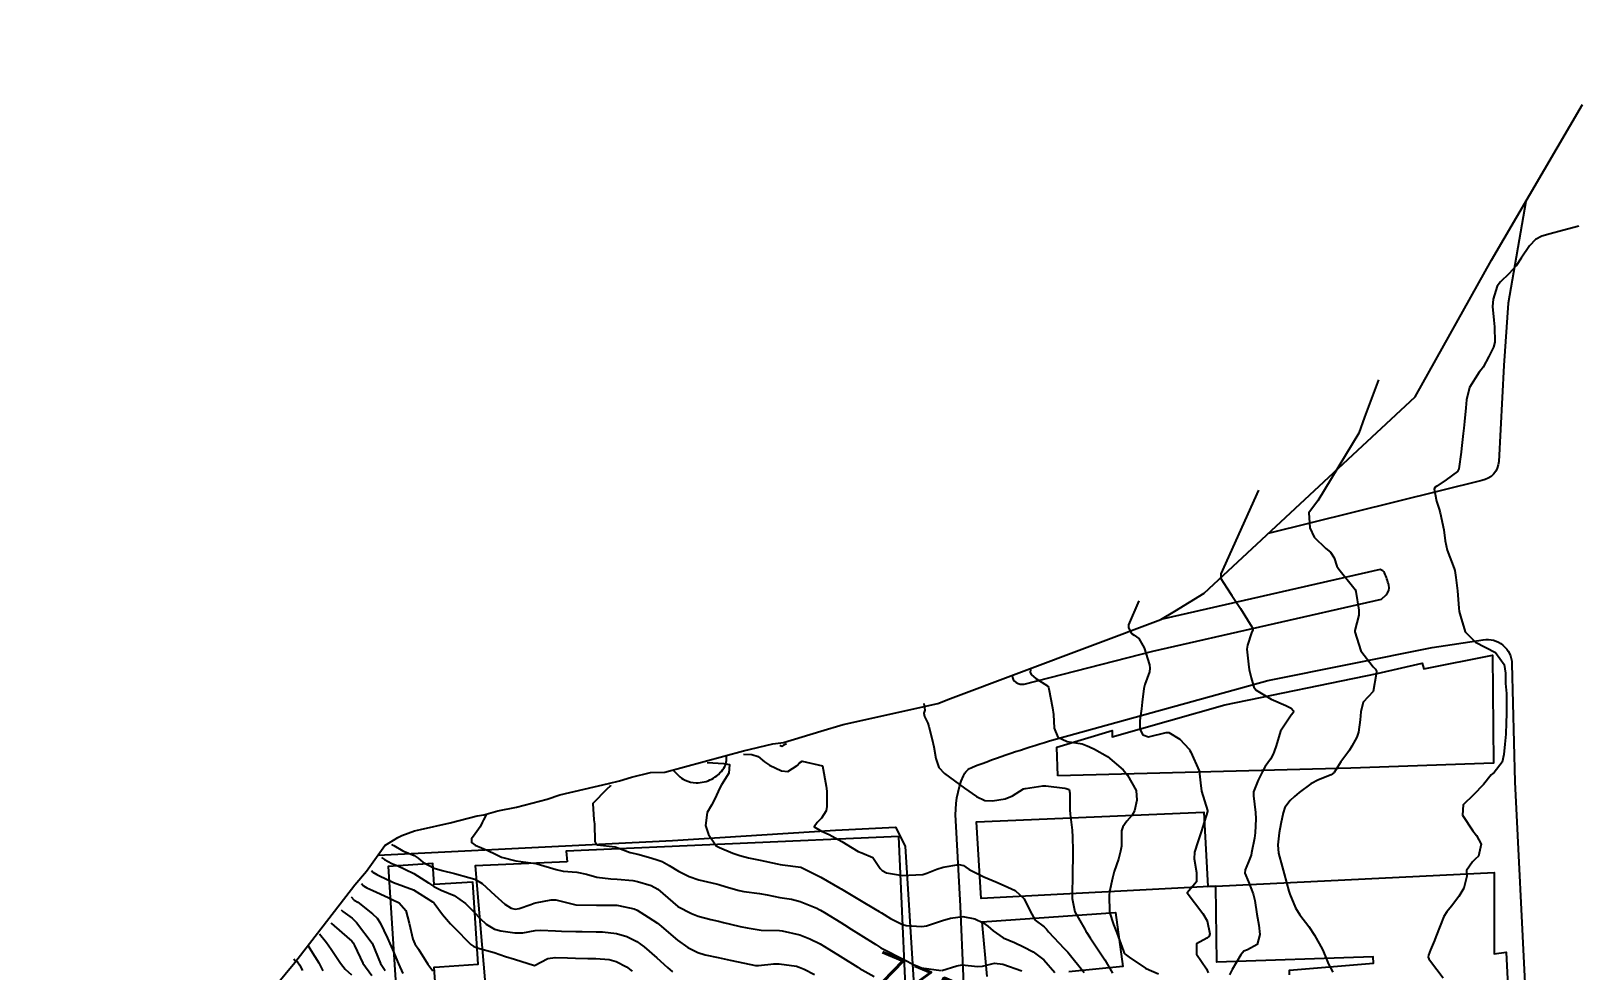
# Model space of a CAD drawing. Header units: metres. Extents: x 318500 to 325275, y 7408834 to 7428799.
# Drawn here: x 322709.2 to 322861.2, y 7418483.2 to 7418575.5 of the extents above; entities that cross this region are included whole.
import ezdxf
from ezdxf.enums import TextEntityAlignment as Align

# ---------------------------------------------------------------- set-up
doc = ezdxf.new("R2010")
doc.units = ezdxf.units.M
doc.header["$MEASUREMENT"] = 0
for name, color, linetype in [('Area', 45, 'Continuous'), ('Cotas', 45, 'Continuous'), ('Curvas de Nivel 1m', 11, 'Continuous'), ('Curvas de Nivel 5m', 15, 'Continuous'), ('Edificações', 30, 'Continuous'), ('Vias Primárias', 230, 'Continuous')]:
    doc.layers.add(name, color=color, linetype=linetype)
doc.styles.add('Style-STANDARD', font='STANDARD.shx')

msp = doc.modelspace()

# ---------------------------------------------------------------- linework, layer by layer
at = {"layer": 'Area'}
msp.add_lwpolyline([(322727.5, 7418474.8), (322735.12, 7418483.97), (322740.99, 7418491.61), (322742.15, 7418492.95), (322743.96, 7418495.49), (322745.22, 7418496.25), (322745.61, 7418496.45), (322746.87, 7418496.92), (322747.44, 7418497.05), (322750.38, 7418497.69), (322753.01, 7418498.39), (322753.69, 7418498.5), (322755.04, 7418498.88), (322756.88, 7418499.23), (322759.91, 7418500.02), (322761.14, 7418500.44), (322765.94, 7418501.55), (322767, 7418501.82), (322768.19, 7418502.2), (322770.06, 7418502.65), (322771.45, 7418502.69), (322779.18, 7418504.78), (322782.08, 7418505.47), (322783.11, 7418505.6), (322786.79, 7418506.71), (322789, 7418507.36), (322798.28, 7418509.41), (322799.52, 7418509.92), (322820.19, 7418517.68), (322821.56, 7418518.48), (322824.46, 7418520.27), (322845.2, 7418539.55), (322852.7, 7418552.99), (322861.62, 7418568.27)], dxfattribs=at)
at = {"layer": 'Curvas de Nivel 1m', "flags": 128}
for points, elevation in [([(322861.26, 7418556.33), (322859.66, 7418555.88), (322858.46, 7418555.56), (322857.64, 7418555.34), (322857.01, 7418555.01), (322856.43, 7418554.39), (322855.62, 7418553.16), (322855.1, 7418552.41), (322854.4, 7418551.62), (322853.59, 7418550.85), (322853.26, 7418550.43), (322852.84, 7418549.16), (322852.8, 7418548.44), (322852.91, 7418547.07), (322852.97, 7418546.44), (322853.01, 7418544.93), (322852.89, 7418544.44), (322852.43, 7418543.5), (322851.87, 7418542.45), (322851.69, 7418542.22), (322851.47, 7418541.96), (322850.54, 7418540.46), (322850.24, 7418539.27), (322850.18, 7418538.47), (322850.05, 7418537.12), (322849.98, 7418536.47), (322849.92, 7418535.94), (322849.76, 7418534.47), (322849.72, 7418534.12), (322849.48, 7418532.48), (322849.34, 7418532.21), (322848.24, 7418531.4), (322847.32, 7418530.78), (322847.16, 7418530.67), (322847.06, 7418530.51), (322847.3, 7418529.31), (322847.54, 7418528.51), (322847.65, 7418528.14), (322848, 7418526.5), (322848.15, 7418525.4), (322848.34, 7418524.49), (322849.01, 7418522.68), (322849.08, 7418522.48), (322849.2, 7418521.79), (322849.36, 7418520.48), (322849.47, 7418518.78), (322849.52, 7418518.47), (322849.63, 7418517.99), (322850.1, 7418516.47), (322851.12, 7418515.46), (322853.1, 7418514.43), (322853.92, 7418513.25), (322854.06, 7418512.42), (322854.08, 7418511.4), (322854.16, 7418510.41), (322854.18, 7418509.27), (322854.15, 7418508.41), (322854.14, 7418507.54), (322854.11, 7418506.41), (322854, 7418505.43), (322853.9, 7418504.42), (322853.73, 7418503.65), (322852.94, 7418502.65), (322852.81, 7418502.56), (322852.66, 7418502.43), (322851.91, 7418501.46), (322850.92, 7418500.45), (322849.91, 7418499.46), (322849.84, 7418498.47), (322850.87, 7418496.91), (322851.21, 7418496.45), (322851.69, 7418495.6), (322851.43, 7418494.44), (322851.13, 7418494.16), (322850.83, 7418493.88), (322850.25, 7418493.03), (322850.27, 7418492.46), (322849.97, 7418491.28), (322849.47, 7418490.47), (322848.77, 7418489.53), (322848.29, 7418488.96), (322848, 7418488.49), (322847.64, 7418487.59), (322847.22, 7418486.5), (322847.08, 7418486.14), (322846.71, 7418485.23), (322846.49, 7418484.71), (322846.46, 7418484.5), (322846.53, 7418484.33), (322846.7, 7418484.11), (322847.93, 7418482.49)], 726), ([(322841.58, 7418541.22), (322840.22, 7418537.55), (322839.65, 7418535.98), (322835.62, 7418529.32), (322834.91, 7418528.39), (322834.74, 7418528.14), (322834.85, 7418526.67), (322835.25, 7418525.75), (322836.41, 7418524.65), (322836.87, 7418524.29), (322837.22, 7418523.75), (322837.51, 7418522.93), (322837.68, 7418522.63), (322839.18, 7418520.8), (322839.3, 7418520.61), (322839.36, 7418520.43), (322839.67, 7418518.6), (322839.67, 7418518.09), (322839.27, 7418516.61), (322839.25, 7418516.48), (322839.84, 7418514.6), (322841.08, 7418513.03), (322841.3, 7418512.8), (322841.38, 7418512.59), (322841.35, 7418512.31), (322841.05, 7418510.59), (322840.07, 7418509.56), (322839.86, 7418508.6), (322839.8, 7418507.81), (322839.63, 7418506.6), (322839.47, 7418506.12), (322838.98, 7418505.24), (322838.74, 7418504.85), (322838.57, 7418504.62), (322837.9, 7418503.68), (322837.23, 7418502.64), (322836.94, 7418502.42), (322835.68, 7418501.91), (322834.93, 7418501.53), (322833.78, 7418500.68), (322833.32, 7418500.28), (322832.91, 7418499.9), (322832.39, 7418499.2), (322832.22, 7418498.7), (322831.98, 7418497.6), (322831.83, 7418496.71), (322831.69, 7418495.55), (322831.75, 7418494.71), (322832.12, 7418493.41), (322832.33, 7418492.7), (322832.78, 7418490.98), (322832.88, 7418490.69), (322833.43, 7418489.35), (322833.85, 7418488.67), (322834.74, 7418487.51), (322835.31, 7418486.65), (322836.08, 7418485.27), (322836.36, 7418484.64), (322836.69, 7418483.83), (322837.09, 7418483.04)], 727), ([(322829.81, 7418530.37), (322826.09, 7418522.15), (322826.1, 7418521.69), (322826.7, 7418520.78), (322827.17, 7418520.04), (322828.03, 7418518.76), (322829.13, 7418516.94), (322829.2, 7418516.82), (322829.23, 7418516.75), (322829.23, 7418516.65), (322829.12, 7418516.38), (322828.71, 7418515.15), (322828.66, 7418514.75), (322828.84, 7418512.99), (322828.88, 7418512.75), (322829.06, 7418511.94), (322829.34, 7418511.04), (322829.58, 7418510.74), (322831.04, 7418509.86), (322832.49, 7418509.24), (322833.02, 7418508.95), (322833.25, 7418508.69), (322833.21, 7418508.5), (322833.02, 7418508.29), (322831.96, 7418506.71), (322831.53, 7418505.27), (322831.34, 7418504.71), (322831.23, 7418504.45), (322830.96, 7418503.96), (322830.44, 7418503.24), (322830.18, 7418502.73), (322829.77, 7418501.9), (322829.32, 7418500.74), (322829.3, 7418500.34), (322829.51, 7418498.73), (322829.53, 7418498.09), (322829.46, 7418496.73), (322829.39, 7418496.2), (322829.11, 7418494.74), (322829.06, 7418494.51), (322828.83, 7418493.86), (322828.47, 7418493.09), (322828.46, 7418492.75), (322828.8, 7418491.9), (322829.27, 7418490.74), (322829.43, 7418490.08), (322829.63, 7418488.73), (322829.82, 7418487.65), (322829.94, 7418486.73), (322829.68, 7418485.76), (322828.71, 7418485.24), (322828.37, 7418485.08), (322828.07, 7418484.75), (322827.21, 7418483.29), (322826.95, 7418482.77)], 728), ([(322818.04, 7418519.52), (322817.03, 7418517.14), (322817.02, 7418516.85), (322817.31, 7418516.3), (322817.57, 7418516.13), (322818.04, 7418515.82), (322818.57, 7418514.89), (322819.08, 7418513.22), (322819.13, 7418512.88), (322819.07, 7418512.55), (322818.64, 7418511.29), (322818.54, 7418510.89), (322818.35, 7418509.56), (322818.3, 7418508.89), (322818.14, 7418507.76), (322818.12, 7418506.89), (322818.44, 7418506.34), (322818.98, 7418506.15), (322820.73, 7418506.59), (322820.99, 7418506.59), (322822.07, 7418505.92), (322822.97, 7418504.93), (322823.02, 7418504.87), (322823.05, 7418504.82), (322823.15, 7418504.64), (322823.96, 7418502.81), (322824.1, 7418501.63), (322824.18, 7418500.81), (322824.79, 7418498.9), (322824.8, 7418498.8), (322824.33, 7418497.35), (322824.15, 7418496.81), (322823.82, 7418495.84), (322823.51, 7418494.81), (322823.49, 7418494.15), (322823.72, 7418492.81), (322823.71, 7418491.9), (322822.78, 7418490.82), (322824.34, 7418488.8), (322824.75, 7418488.06), (322825.03, 7418486.8), (322824.95, 7418486.57), (322824.72, 7418486.36), (322823.7, 7418485.82), (322823.71, 7418484.81), (322824.69, 7418483.37), (322824.86, 7418482.97)], 729), ([(322796.9, 7418509.42), (322797, 7418508.77), (322796.99, 7418508.66), (322796.91, 7418508.47), (322796.99, 7418508.16), (322797.32, 7418507.49), (322797.4, 7418507.16), (322797.72, 7418505.9), (322797.91, 7418505.16), (322798.08, 7418504.03), (322798.37, 7418503.15), (322798.93, 7418502.56), (322800.91, 7418501.12), (322802.08, 7418500.28), (322802.9, 7418499.88), (322803.67, 7418499.85), (322804.9, 7418500.07), (322805.61, 7418500.34), (322806.7, 7418501.04), (322806.86, 7418501.09), (322806.91, 7418501.09), (322808.6, 7418501.33), (322808.91, 7418501.32), (322810.78, 7418501.11), (322810.91, 7418501.09), (322811.19, 7418500.98), (322811.27, 7418500.61), (322811.26, 7418498.98), (322811.3, 7418498.56), (322811.5, 7418496.97), (322811.53, 7418496.29), (322811.55, 7418494.97), (322811.55, 7418494.25), (322811.53, 7418492.97), (322811.51, 7418492.27), (322811.48, 7418490.97), (322811.49, 7418490.26), (322811.76, 7418488.97), (322812.73, 7418487.25), (322812.84, 7418487.07), (322812.91, 7418486.96), (322813.27, 7418486.41), (322814.25, 7418484.94), (322814.69, 7418484.24), (322815.46, 7418482.92)], 731), ([(322782.76, 7418505.31), (322782.8, 7418505.31), (322782.84, 7418505.3), (322782.88, 7418505.27), (322782.97, 7418505.24), (322783.05, 7418505.27), (322783.16, 7418505.36), (322783.43, 7418505.51)], 731), ([(322779.19, 7418504.46), (322780.01, 7418504.42), (322780.63, 7418504.23), (322781.26, 7418503.69), (322781.73, 7418503.37), (322782.93, 7418502.82), (322783.54, 7418502.74), (322784.46, 7418503.34), (322784.7, 7418503.58), (322784.95, 7418503.76), (322786.94, 7418503.3), (322787.33, 7418501.3), (322787.38, 7418500.82), (322787.39, 7418499.29), (322787.3, 7418498.88), (322786.87, 7418498.17), (322786.44, 7418497.74), (322786.14, 7418497.31), (322786.85, 7418496.87), (322787.6, 7418496.54), (322788.84, 7418495.88), (322789.87, 7418495.26), (322790.47, 7418494.9), (322790.83, 7418494.76), (322791.89, 7418494.31), (322792.62, 7418493.22), (322792.81, 7418493.03), (322793.24, 7418492.78), (322794.8, 7418492.53), (322795.43, 7418492.56), (322796.8, 7418492.63), (322797.22, 7418492.75), (322798.18, 7418493.15), (322798.81, 7418493.34), (322800.34, 7418493.6), (322800.81, 7418493.52), (322801.05, 7418493.35), (322801.38, 7418493.11), (322802.8, 7418492.41), (322803.98, 7418491.89), (322804.79, 7418491.56), (322805.9, 7418491.05), (322806.77, 7418490.25), (322807.36, 7418489.03), (322807.86, 7418488.15), (322808.73, 7418487.47), (322808.97, 7418487.24), (322809.16, 7418487), (322810.71, 7418485.37), (322811.06, 7418484.98), (322812.67, 7418483)], 732), ([(322775.62, 7418503.62), (322777.27, 7418503.54), (322777.81, 7418503.43), (322777.76, 7418502.59), (322777.03, 7418501.44), (322776.91, 7418501.22), (322776.35, 7418499.99), (322776.04, 7418499.45), (322775.62, 7418498.71), (322775.46, 7418497.45), (322775.75, 7418496.54), (322776.51, 7418495.44), (322776.83, 7418495.29), (322778.14, 7418494.73), (322778.82, 7418494.48), (322779.68, 7418494.26), (322780.82, 7418494.02), (322782.49, 7418493.68), (322782.81, 7418493.62), (322783.04, 7418493.59), (322784.81, 7418493.33), (322786.8, 7418492.37), (322788.67, 7418491.28), (322788.78, 7418491.21), (322788.94, 7418491.12), (322790.76, 7418490.05), (322792.14, 7418489.23), (322792.53, 7418489), (322792.75, 7418488.87), (322793.65, 7418488.31), (322794.74, 7418487.75), (322795.17, 7418487.63), (322796.73, 7418487.53), (322797.16, 7418487.59), (322798.74, 7418488.1), (322799.53, 7418488.34), (322800.74, 7418488.49), (322801.91, 7418488.27), (322802.74, 7418487.89), (322803.2, 7418487.54), (322803.71, 7418487.08), (322804.72, 7418486.41), (322805.83, 7418485.93), (322806.71, 7418485.52), (322807.64, 7418485.03), (322808.69, 7418484.24), (322809.8, 7418482.99)], 733), ([(322766.13, 7418501.39), (322766.09, 7418501.31), (322765.75, 7418501.01), (322764.38, 7418499.61), (322764.47, 7418498), (322764.55, 7418497.6), (322764.58, 7418495.86), (322764.7, 7418495.6), (322764.83, 7418495.53), (322766.58, 7418495.33), (322766.83, 7418495.26), (322768.07, 7418494.8), (322768.82, 7418494.61), (322770.08, 7418494.27), (322770.82, 7418494.02), (322771.19, 7418493.89), (322771.9, 7418493.5), (322772.8, 7418492.94), (322773.84, 7418492.43), (322774.79, 7418492.1), (322776.52, 7418491.71), (322776.78, 7418491.64), (322777.49, 7418491.43), (322778.77, 7418491.05), (322779.22, 7418490.96), (322780.77, 7418490.75), (322781.52, 7418490.62), (322782.77, 7418490.38), (322783.91, 7418490.19), (322784.76, 7418489.98), (322786.39, 7418489.31), (322786.64, 7418489.19), (322786.75, 7418489.13), (322787.16, 7418488.89), (322788.74, 7418487.91), (322789.13, 7418487.67), (322789.78, 7418487.26), (322790.72, 7418486.68), (322792.19, 7418485.75), (322792.7, 7418485.42), (322793.07, 7418485.22), (322794.69, 7418484.41), (322796.22, 7418483.63), (322796.67, 7418483.47), (322798.63, 7418483.19)], 734), ([(322744.62, 7418495.59), (322744.67, 7418495.55), (322744.83, 7418495.46), (322745.71, 7418494.96), (322746.82, 7418494.48), (322747.21, 7418494.23), (322747.69, 7418493.83), (322748.8, 7418493.24), (322749.58, 7418493.01), (322750.79, 7418492.72), (322752.21, 7418492.34), (322752.79, 7418492.17), (322753.52, 7418491.75), (322754.76, 7418490.58), (322755.73, 7418489.72), (322756.36, 7418489.32), (322756.75, 7418489.23), (322757.15, 7418489.3), (322758.3, 7418489.68), (322758.63, 7418489.8), (322758.75, 7418489.83), (322760.28, 7418490.14), (322760.76, 7418490.15), (322762.71, 7418489.66), (322762.75, 7418489.65), (322764.75, 7418489.6), (322766.72, 7418489.6), (322766.75, 7418489.6), (322766.9, 7418489.57), (322768.45, 7418489.25), (322768.75, 7418489.13), (322769.83, 7418488.44), (322770.73, 7418487.84), (322770.91, 7418487.7), (322771.12, 7418487.51), (322772.71, 7418486.17), (322773.72, 7418485.47), (322774.69, 7418484.97), (322775.42, 7418484.73), (322776.69, 7418484.46), (322777.88, 7418484.22), (322778.68, 7418484.06), (322780.37, 7418483.69), (322780.67, 7418483.67), (322782.18, 7418483.86), (322782.68, 7418483.86), (322784.4, 7418483.61), (322784.67, 7418483.53), (322785.14, 7418483.32), (322786.16, 7418482.8)], 736), ([(322743.63, 7418494.3), (322743.71, 7418494.22), (322743.92, 7418494.09), (322744.64, 7418493.7), (322744.81, 7418493.63), (322745.16, 7418493.5), (322746.79, 7418492.72), (322748.24, 7418491.82), (322748.77, 7418491.46), (322749.48, 7418491.09), (322750.76, 7418490.55), (322751.87, 7418489.77), (322752.74, 7418488.91), (322753.3, 7418488.31), (322753.92, 7418487.74), (322754.72, 7418487.27), (322755.36, 7418487.08), (322756.72, 7418486.88), (322757.52, 7418486.9), (322758.72, 7418487.12), (322759.24, 7418487.16), (322760.72, 7418487.08), (322761.3, 7418487.06), (322762.72, 7418487.02), (322763.33, 7418487.01), (322764.72, 7418486.99), (322765.33, 7418486.98), (322766.72, 7418486.84), (322767.74, 7418486.53), (322768.71, 7418486.06), (322769.44, 7418485.53), (322770.68, 7418484.43), (322771.73, 7418483.5), (322772.23, 7418483.06)], 737), ([(322741.64, 7418491.73), (322741.85, 7418491.52), (322742.18, 7418491.31), (322742.77, 7418491.04), (322744.27, 7418490.35), (322744.75, 7418490.15), (322745.35, 7418489.85), (322746, 7418489.1), (322746.35, 7418487.84), (322746.71, 7418486.28), (322746.88, 7418485.83), (322747.24, 7418485.28), (322748.18, 7418483.81), (322748.66, 7418483.17)], 739), ([(322742.63, 7418493.01), (322742.78, 7418492.87), (322743.16, 7418492.63), (322743.41, 7418492.5), (322744.74, 7418491.86), (322744.78, 7418491.84), (322744.81, 7418491.83), (322746.77, 7418491.11), (322748.62, 7418489.95), (322748.75, 7418489.85), (322748.79, 7418489.81), (322749.63, 7418488.68), (322750.39, 7418487.79), (322750.72, 7418487.44), (322752.39, 7418485.76), (322752.7, 7418485.55), (322753.02, 7418485.43), (322754.69, 7418484.95), (322755.82, 7418484.57), (322756.68, 7418484.3), (322758.67, 7418483.68), (322759.97, 7418484.37), (322760.68, 7418484.46), (322761.89, 7418484.43), (322762.68, 7418484.41), (322763.9, 7418484.39), (322764.68, 7418484.36), (322766, 7418484.26), (322766.68, 7418484.09), (322767.68, 7418483.55), (322768.25, 7418483.13)], 738), ([(322739.65, 7418489.15), (322739.81, 7418489), (322740.73, 7418488.32), (322741.17, 7418487.91), (322742.7, 7418485.89), (322743.51, 7418483.88), (322743.97, 7418483.18)], 741), ([(322738.65, 7418487.87), (322738.72, 7418487.8), (322739.73, 7418486.94), (322740.7, 7418486.09), (322740.84, 7418485.91), (322740.97, 7418485.64), (322741.8, 7418483.9), (322742.66, 7418482.72)], 742), ([(322736.36, 7418485.64), (322736.4, 7418485.6), (322736.41, 7418485.6), (322736.44, 7418485.59), (322736.47, 7418485.53), (322736.69, 7418485.19), (322737.46, 7418483.96), (322737.86, 7418483.15)], 744), ([(322737.54, 7418486.79), (322738.2, 7418485.95), (322738.69, 7418485.29), (322739.59, 7418483.93), (322740.05, 7418483.31), (322740.66, 7418482.77)], 743), ([(322798.67, 7418483.19), (322800.14, 7418483.66), (322800.68, 7418483.74), (322802.19, 7418483.58), (322802.68, 7418483.63), (322803.84, 7418483.92), (322804.68, 7418483.81), (322806.54, 7418483.17)], 734)]:
    msp.add_lwpolyline(points, dxfattribs=dict(at, elevation=elevation))
at = {"layer": 'Curvas de Nivel 5m', "flags": 128}
for points, elevation in [([(322807.39, 7418512.76), (322807.35, 7418512.46), (322807.49, 7418512.24), (322807.92, 7418511.89), (322809.05, 7418511.17), (322809.13, 7418511.09), (322809.17, 7418511.01), (322809.2, 7418510.85), (322809.57, 7418509), (322809.65, 7418508.36), (322809.71, 7418507), (322810.09, 7418506.11), (322810.98, 7418505.68), (322812.48, 7418505.46), (322812.97, 7418505.28), (322813.19, 7418505.17), (322813.67, 7418504.95), (322814.96, 7418504.23), (322816.5, 7418502.91), (322816.93, 7418502.4), (322817.76, 7418500.89), (322817.85, 7418499.94), (322817.62, 7418498.89), (322817.35, 7418498.42), (322816.87, 7418497.86), (322816.46, 7418497.32), (322816.35, 7418496.91), (322816.32, 7418495.42), (322816.25, 7418494.91), (322816.03, 7418494.12), (322815.63, 7418492.92), (322815.44, 7418492.28), (322815.17, 7418490.92), (322815.12, 7418490.58), (322815.15, 7418488.92), (322815.54, 7418487.72), (322815.86, 7418486.91), (322816.52, 7418485.08), (322816.61, 7418484.9), (322816.7, 7418484.79), (322817.09, 7418484.5), (322818.69, 7418483.44), (322819.06, 7418483.25), (322819.96, 7418482.86)], 730), ([(322753.91, 7418498.5), (322753.65, 7418498.01), (322753.52, 7418497.75), (322753.31, 7418497.3), (322752.84, 7418496.63), (322752.48, 7418496.12), (322752.46, 7418495.76), (322752.83, 7418495.5), (322754.07, 7418494.99), (322754.82, 7418494.62), (322755.42, 7418494.33), (322756.81, 7418493.96), (322758.77, 7418493.72), (322758.81, 7418493.72), (322758.84, 7418493.71), (322758.92, 7418493.68), (322760.8, 7418493.11), (322761.48, 7418492.96), (322762.8, 7418492.85), (322763.76, 7418492.65), (322764.79, 7418492.37), (322766.16, 7418492.21), (322766.79, 7418492.17), (322768.31, 7418492.02), (322768.79, 7418491.94), (322770.12, 7418491.53), (322770.77, 7418491.17), (322772.75, 7418489.49), (322774.09, 7418488.81), (322774.74, 7418488.54), (322775.98, 7418488.21), (322776.74, 7418488.04), (322777.22, 7418487.92), (322778.73, 7418487.55), (322778.85, 7418487.53), (322779.54, 7418487.4), (322780.73, 7418487.19), (322780.93, 7418487.17), (322782.73, 7418487.12), (322782.99, 7418487.09), (322784.72, 7418486.71), (322785.71, 7418486.32), (322786.71, 7418485.8), (322787.59, 7418485.29), (322788.69, 7418484.6), (322790.41, 7418483.51), (322790.67, 7418483.35), (322790.84, 7418483.25), (322792.04, 7418482.6)], 735), ([(322740.65, 7418490.44), (322740.91, 7418490.14), (322740.95, 7418490.1), (322741.3, 7418489.9), (322742.74, 7418488.76), (322743.18, 7418488.33), (322743.48, 7418487.88), (322744.21, 7418486.37), (322744.45, 7418485.86), (322744.69, 7418485.25), (322745.29, 7418483.85), (322745.72, 7418482.91)], 740), ([(322735.02, 7418484.33), (322735.18, 7418484.12), (322735.26, 7418484.1), (322735.38, 7418484.04), (322735.56, 7418483.76), (322735.87, 7418483.18)], 745)]:
    msp.add_lwpolyline(points, dxfattribs=dict(at, elevation=elevation))
at = {"layer": 'Edificações'}
for points in [[(322810.08, 7418502.33), (322809.99, 7418505.14), (322815.41, 7418506.76), (322815.41, 7418506.16), (322826.5, 7418509.3), (322841.47, 7418512.37), (322845.87, 7418513.4), (322846.04, 7418512.83), (322852.79, 7418514.16), (322852.9, 7418503.57), (322838.88, 7418503.08)], [(322761.88, 7418493.88), (322752.82, 7418493.48), (322754.46, 7418474.15), (322764.03, 7418474.57), (322764.2, 7418473.01), (322795.39, 7418475.09), (322794.46, 7418496.35), (322761.76, 7418494.93)], [(322749.33, 7418483.56), (322753.13, 7418483.81), (322752.6, 7418491.88), (322748.8, 7418491.63), (322748.8, 7418491.63), (322748.66, 7418493.7), (322744.27, 7418493.42), (322744.93, 7418483.27), (322745.15, 7418479.89), (322749.03, 7418480.14), (322748.81, 7418483.53)]]:
    msp.add_lwpolyline(points, close=True, dxfattribs=at)
for points in [[(322832.84, 7418482.76), (322832.84, 7418483.24), (322841.11, 7418483.91), (322841.07, 7418484.53), (322825.71, 7418484), (322825.6, 7418491.48), (322802.53, 7418490.26), (322802.1, 7418497.8), (322824.43, 7418498.76), (322824.83, 7418491.44), (322825.6, 7418491.48), (322852.94, 7418492.83), (322852.94, 7418484.83), (322854.13, 7418484.99), (322854.65, 7418474.5)], [(322803.14, 7418482.62), (322802.65, 7418487.99), (322815.76, 7418488.9), (322816.45, 7418483.6), (322811.16, 7418483.06)]]:
    msp.add_lwpolyline(points, dxfattribs=at)
at = {"layer": 'Vias Primárias'}
for points in [[(323715.64, 7420145.55, 0), (323709.04, 7420132.94)], [(323831.09, 7420001.79, 0), (323833.84, 7420008.44, 0.220888)], [(322871.76, 7418055.65, 0.000002), (322880.94, 7418048.89, -0.018146)], [(322856.06, 7418558.74), (322854.32, 7418548.74), (322853.89, 7418542.62), (322853.41, 7418533.2, -0.354262), (322851.73, 7418531.33), (322830.76, 7418526.12)], [(322805.58, 7418512.19, 0.463177), (322806.78, 7418511.34), (322819.42, 7418514.57), (322841.87, 7418519.67), (322842.33, 7418520.11, 0.265997), (322842.6, 7418521.04, 0.049964), (322842.18, 7418522.25, 0.238747), (322841.75, 7418522.58), (322820.19, 7418517.68)], [(322800.99, 7418478.05), (322800.5, 7418489.51), (322800.04, 7418497.94, -0.114913), (322800.8, 7418502.31, -0.202854), (322801.7, 7418503.18, -0.019151), (322809.25, 7418505.75), (322830.7, 7418511.68), (322846.87, 7418514.92), (322851.87, 7418515.69, -0.452744), (322854.7, 7418513.33), (322855, 7418501.74), (322856, 7418481.29)], [(322772.26, 7418502.91), (322772.8, 7418502.36, 0.084776), (322773.45, 7418501.89, 0.113675), (322774.53, 7418501.63, 0.122196), (322776.07, 7418502, 0.127156), (322777.26, 7418503.08, 0.205279), (322777.48, 7418504.32, -1.25618)]]:
    msp.add_lwpolyline(points, format="xyb", dxfattribs=at)
msp.add_lwpolyline([(322743.26, 7418494.51), (322772.21, 7418495.98), (322788.22, 7418496.97), (322794.12, 7418497.27), (322795.09, 7418495.4), (322797.61, 7418454.88)], dxfattribs=at)

# ---------------------------------------------------------------- texts
at = {"layer": 'Cotas', "style": 'Style-STANDARD'}
msp.add_text('735', height=4, rotation=337.4248, dxfattribs=at).set_placement((322795.98, 7418481.52, 735), align=Align.MIDDLE_CENTER)

doc.saveas('drawing.dxf')
